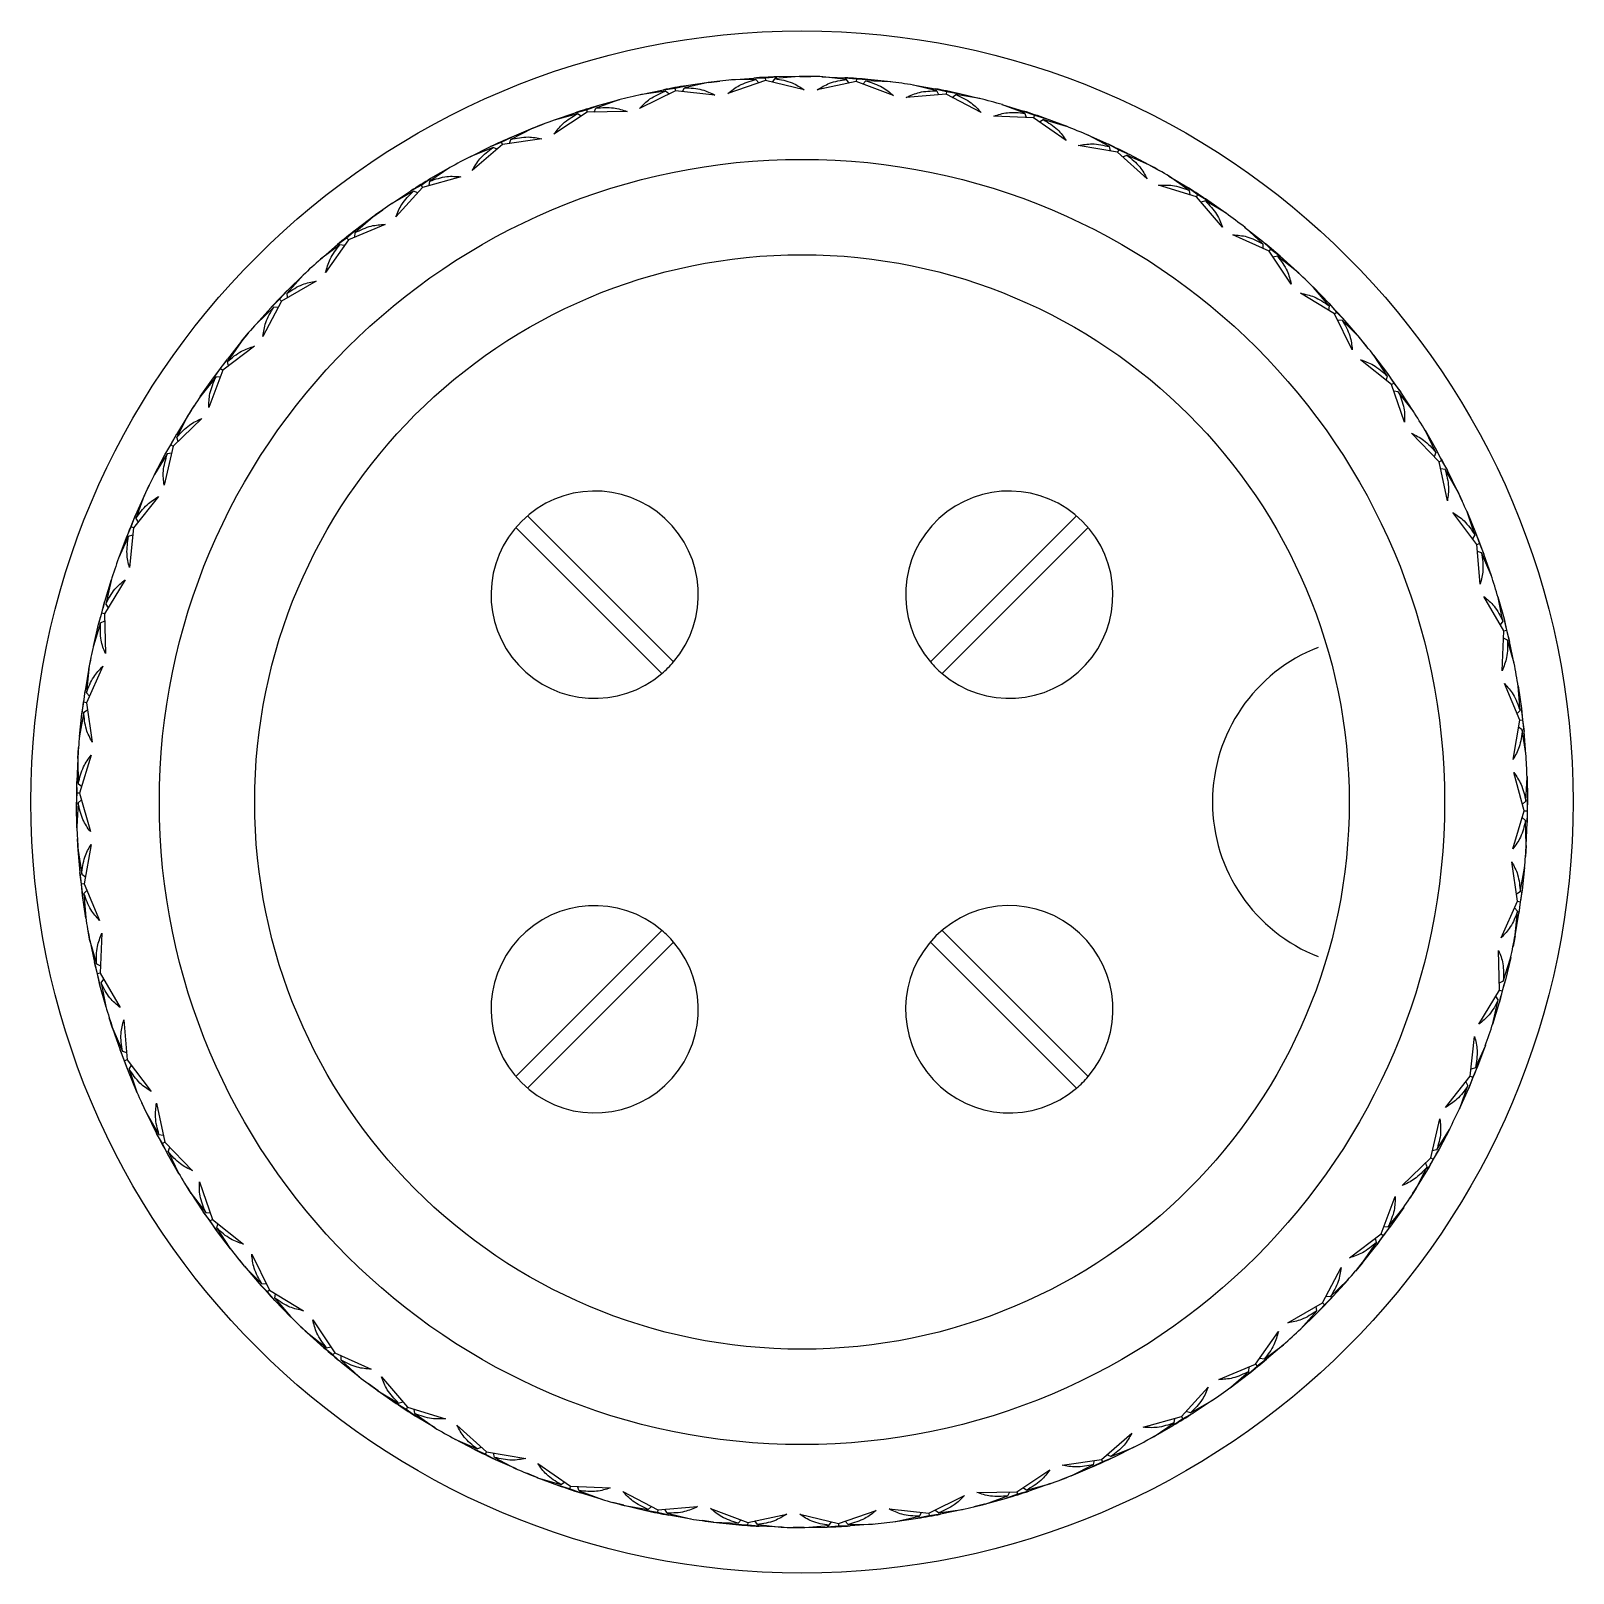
# Model space of a CAD drawing. Header units: millimetres. Extents: x -172 to 278, y -210 to 212.
# Drawn here: x 191.87 to 210.47, y 3.37 to 21.97 of the extents above; entities that cross this region are included whole.
import ezdxf

# ---------------------------------------------------------------- set-up
doc = ezdxf.new("R2010")
doc.units = ezdxf.units.MM

msp = doc.modelspace()

# ---------------------------------------------------------------- linework, layer by layer
at = {"color": 7, "linetype": 'Continuous', "lineweight": 25}
for p, q in [((200.311, 21.375), (200.586, 21.398)), ((200.586, 21.398), (200.726, 21.401)), ((200.726, 21.401), (200.866, 21.412)), ((200.726, 21.401), (200.728, 21.368)), ((200.811, 21.349), (200.844, 21.391)), ((201.134, 21.418), (200.844, 21.391)), ((201.142, 21.418), (200.866, 21.412)), ((201.142, 21.417), (201.275, 21.417)), ((201.409, 21.414), (201.685, 21.402)), ((201.707, 21.381), (201.418, 21.414)), ((201.685, 21.402), (201.824, 21.387)), ((199.641, 21.244), (199.21, 21.031)), ((199.226, 21.199), (199.497, 21.256)), ((199.523, 21.241), (199.235, 21.201)), ((199.497, 21.256), (199.635, 21.277)), ((199.564, 21.206), (199.523, 21.241)), ((199.635, 21.277), (199.772, 21.305)), ((199.635, 21.277), (199.641, 21.244)), ((200.119, 21.193), (199.641, 21.244)), ((199.726, 21.235), (199.753, 21.282)), ((200.037, 21.344), (199.753, 21.282)), ((200.046, 21.345), (199.772, 21.305)), ((200.046, 21.345), (200.178, 21.361)), ((200.728, 21.368), (200.274, 21.211)), ((200.61, 21.38), (200.32, 21.376)), ((200.647, 21.34), (200.61, 21.38)), ((201.196, 21.258), (200.728, 21.368)), ((201.822, 21.355), (201.352, 21.256)), ((201.738, 21.337), (201.707, 21.381)), ((201.824, 21.387), (201.822, 21.355)), ((202.272, 21.186), (201.822, 21.355)), ((201.824, 21.387), (201.964, 21.381)), ((201.902, 21.325), (201.94, 21.363)), ((202.231, 21.353), (201.94, 21.363)), ((202.239, 21.352), (201.964, 21.381)), ((202.905, 21.204), (202.426, 21.165)), ((202.503, 21.315), (202.776, 21.269)), ((202.795, 21.245), (202.512, 21.314)), ((202.776, 21.269), (202.912, 21.236)), ((202.82, 21.197), (202.795, 21.245)), ((202.912, 21.236), (202.905, 21.204)), ((203.331, 20.981), (202.905, 21.204)), ((202.912, 21.236), (203.05, 21.213)), ((203.319, 21.149), (203.05, 21.213)), ((198.568, 21.017), (198.701, 21.062)), ((198.663, 20.987), (198.684, 21.037)), ((198.959, 21.134), (198.684, 21.037)), ((198.967, 21.136), (198.701, 21.062)), ((202.981, 21.165), (203.023, 21.198)), ((203.311, 21.151), (203.023, 21.198)), ((203.577, 21.08), (203.841, 20.999)), ((203.857, 20.973), (203.585, 21.077)), ((197.923, 20.793), (198.047, 20.842)), ((198.172, 20.889), (198.433, 20.979)), ((198.578, 20.985), (198.177, 20.72)), ((198.461, 20.967), (198.181, 20.892)), ((198.433, 20.979), (198.568, 21.017)), ((198.507, 20.938), (198.461, 20.967)), ((198.568, 21.017), (198.578, 20.985)), ((199.059, 20.994), (198.578, 20.985)), ((203.962, 20.919), (203.482, 20.94)), ((203.841, 20.999), (203.972, 20.95)), ((203.876, 20.923), (203.857, 20.973)), ((203.972, 20.95), (203.962, 20.919)), ((204.356, 20.644), (203.962, 20.919)), ((203.972, 20.95), (204.106, 20.91)), ((204.032, 20.87), (204.078, 20.898)), ((204.357, 20.816), (204.078, 20.898)), ((204.365, 20.813), (204.106, 20.91)), ((197.542, 20.625), (197.668, 20.687)), ((198.032, 20.664), (197.556, 20.595)), ((197.641, 20.607), (197.655, 20.659)), ((197.915, 20.79), (197.655, 20.659)), ((197.923, 20.793), (197.668, 20.687)), ((204.612, 20.712), (204.864, 20.599)), ((204.877, 20.571), (204.62, 20.708)), ((197.165, 20.448), (197.413, 20.571)), ((197.443, 20.562), (197.173, 20.452)), ((197.556, 20.595), (197.192, 20.282)), ((197.413, 20.571), (197.542, 20.625)), ((197.491, 20.539), (197.443, 20.562)), ((197.542, 20.625), (197.556, 20.595)), ((204.974, 20.504), (204.5, 20.585)), ((204.864, 20.599), (204.988, 20.534)), ((204.89, 20.519), (204.877, 20.571)), ((204.988, 20.534), (204.974, 20.504)), ((205.33, 20.182), (204.974, 20.504)), ((204.988, 20.534), (205.116, 20.476)), ((205.037, 20.447), (205.086, 20.469)), ((205.353, 20.352), (205.086, 20.469)), ((205.361, 20.348), (205.116, 20.476)), ((196.923, 20.319), (196.681, 20.156)), ((196.93, 20.323), (196.69, 20.185)), ((205.349, 20.354), (205.477, 20.283)), ((196.452, 20.038), (196.574, 20.108)), ((196.574, 20.108), (196.69, 20.185)), ((196.574, 20.108), (196.591, 20.08)), ((197.054, 20.208), (196.591, 20.08)), ((196.673, 20.103), (196.681, 20.156)), ((205.926, 19.965), (205.466, 20.105)), ((205.593, 20.216), (205.829, 20.073)), ((205.838, 20.044), (205.601, 20.212)), ((196.222, 19.885), (196.452, 20.038)), ((196.482, 20.033), (196.229, 19.89)), ((196.591, 20.08), (196.269, 19.723)), ((196.534, 20.016), (196.482, 20.033)), ((205.829, 20.073), (205.944, 19.993)), ((205.838, 20.044), (205.844, 19.99)), ((205.926, 19.965), (205.944, 19.993)), ((206.239, 19.601), (205.926, 19.965)), ((205.944, 19.993), (206.064, 19.92)), ((206.033, 19.916), (205.982, 19.901)), ((206.283, 19.767), (206.033, 19.916)), ((206.29, 19.762), (206.064, 19.92)), ((195.997, 19.726), (195.778, 19.534)), ((196.004, 19.731), (195.784, 19.564)), ((195.993, 19.723), (196.112, 19.809)), ((195.677, 19.473), (195.784, 19.564)), ((196.141, 19.633), (195.698, 19.448)), ((195.777, 19.481), (195.778, 19.534)), ((206.504, 19.602), (206.721, 19.43)), ((206.725, 19.4), (206.511, 19.597)), ((195.356, 19.208), (195.566, 19.389)), ((195.596, 19.388), (195.363, 19.214)), ((195.698, 19.448), (195.423, 19.053)), ((195.566, 19.389), (195.677, 19.473)), ((195.649, 19.377), (195.596, 19.388)), ((195.677, 19.473), (195.698, 19.448)), ((206.803, 19.312), (206.364, 19.508)), ((206.721, 19.43), (206.824, 19.336)), ((206.725, 19.4), (206.725, 19.346)), ((206.803, 19.312), (206.824, 19.336)), ((207.068, 18.911), (206.803, 19.312)), ((206.824, 19.336), (206.934, 19.249)), ((206.903, 19.249), (206.85, 19.24)), ((207.133, 19.07), (206.903, 19.249)), ((207.139, 19.064), (206.934, 19.249)), ((195.153, 19.022), (194.96, 18.805)), ((195.159, 19.028), (194.962, 18.835)), ((207.139, 19.063), (207.236, 18.972)), ((194.868, 18.731), (194.962, 18.835)), ((195.308, 18.948), (194.891, 18.709)), ((194.965, 18.751), (194.96, 18.805)), ((207.592, 18.553), (207.181, 18.803)), ((207.331, 18.879), (207.524, 18.681)), ((207.525, 18.651), (207.338, 18.873)), ((194.582, 18.428), (194.767, 18.633)), ((194.798, 18.636), (194.588, 18.435)), ((194.891, 18.709), (194.668, 18.283)), ((194.767, 18.633), (194.868, 18.731)), ((194.852, 18.633), (194.798, 18.636)), ((194.868, 18.731), (194.891, 18.709)), ((207.525, 18.651), (207.518, 18.597)), ((207.524, 18.681), (207.616, 18.575)), ((207.592, 18.553), (207.616, 18.575)), ((207.804, 18.122), (207.592, 18.553)), ((207.616, 18.575), (207.713, 18.475)), ((207.683, 18.479), (207.629, 18.476)), ((207.888, 18.272), (207.683, 18.479)), ((207.894, 18.265), (207.713, 18.475)), ((194.41, 18.225), (194.495, 18.327)), ((207.885, 18.275), (207.978, 18.162)), ((194.567, 18.164), (194.184, 17.874)), ((194.41, 18.225), (194.238, 18.009)), ((194.404, 18.218), (194.239, 17.978)), ((208.061, 18.058), (208.228, 17.837)), ((208.225, 17.807), (208.067, 18.05)), ((194.184, 17.874), (194.015, 17.424)), ((194.07, 17.784), (194.157, 17.894)), ((194.157, 17.894), (194.238, 18.009)), ((194.157, 17.894), (194.184, 17.874)), ((194.252, 17.926), (194.239, 17.978)), ((208.278, 17.701), (207.902, 18.001)), ((193.912, 17.558), (194.07, 17.784)), ((194.1, 17.791), (193.917, 17.565)), ((194.154, 17.794), (194.1, 17.791)), ((208.225, 17.807), (208.212, 17.755)), ((208.228, 17.837), (208.305, 17.72)), ((208.278, 17.701), (208.305, 17.72)), ((208.436, 17.247), (208.278, 17.701)), ((208.305, 17.72), (208.39, 17.609)), ((208.36, 17.616), (208.306, 17.621)), ((208.538, 17.385), (208.36, 17.616)), ((208.542, 17.378), (208.39, 17.609)), ((193.766, 17.334), (193.623, 17.098)), ((193.762, 17.327), (193.629, 17.068)), ((193.76, 17.322), (193.838, 17.446)), ((193.93, 17.293), (193.586, 16.958)), ((208.853, 16.771), (208.518, 17.115)), ((208.682, 17.151), (208.82, 16.912)), ((208.814, 16.882), (208.687, 17.143)), ((193.586, 16.958), (193.476, 16.49)), ((193.485, 16.854), (193.558, 16.974)), ((193.558, 16.974), (193.623, 17.098)), ((193.558, 16.974), (193.586, 16.958)), ((193.647, 17.017), (193.629, 17.068)), ((193.357, 16.609), (193.485, 16.854)), ((193.514, 16.865), (193.361, 16.618)), ((193.567, 16.875), (193.514, 16.865)), ((208.814, 16.882), (208.794, 16.832)), ((208.82, 16.912), (208.882, 16.786)), ((208.853, 16.771), (208.882, 16.786)), ((208.952, 16.3), (208.853, 16.771)), ((208.882, 16.786), (208.952, 16.665)), ((208.924, 16.676), (208.871, 16.687)), ((209.071, 16.425), (208.924, 16.676)), ((209.074, 16.417), (208.952, 16.665)), ((193.24, 16.369), (193.127, 16.117)), ((193.235, 16.357), (193.297, 16.49)), ((209.068, 16.429), (209.131, 16.296)), ((193.408, 16.35), (193.108, 15.974)), ((193.236, 16.362), (193.136, 16.088)), ((193.078, 15.986), (193.127, 16.117)), ((193.136, 16.088), (193.162, 16.041)), ((199.62, 14.357), (197.858, 16.119)), ((204.479, 16.119), (202.717, 14.357)), ((209.307, 15.775), (209.017, 16.158)), ((209.185, 16.174), (209.292, 15.919)), ((209.282, 15.89), (209.189, 16.166)), ((192.924, 15.599), (193.021, 15.858)), ((193.048, 15.872), (192.927, 15.608)), ((193.021, 15.858), (193.078, 15.986)), ((193.048, 15.872), (193.099, 15.889)), ((193.108, 15.974), (193.057, 15.496)), ((193.108, 15.974), (193.078, 15.986)), ((197.717, 15.978), (199.479, 14.216)), ((202.858, 14.216), (204.62, 15.978)), ((209.282, 15.89), (209.255, 15.843)), ((209.292, 15.919), (209.338, 15.787)), ((209.307, 15.775), (209.338, 15.787)), ((209.346, 15.296), (209.307, 15.775)), ((209.365, 15.672), (209.314, 15.69)), ((209.338, 15.787), (209.392, 15.658)), ((209.479, 15.404), (209.365, 15.672)), ((209.482, 15.396), (209.392, 15.658)), ((193.007, 15.348), (192.757, 14.937)), ((192.839, 15.347), (192.758, 15.082)), ((192.836, 15.338), (192.771, 15.055)), ((192.726, 14.946), (192.758, 15.082)), ((209.632, 14.731), (209.393, 15.147)), ((209.561, 15.142), (209.635, 14.875)), ((209.622, 14.848), (209.564, 15.133)), ((192.685, 14.812), (192.726, 14.946)), ((192.757, 14.937), (192.726, 14.946)), ((192.757, 14.937), (192.767, 14.457)), ((192.771, 15.055), (192.802, 15.01)), ((192.622, 14.543), (192.685, 14.812)), ((192.71, 14.829), (192.624, 14.552)), ((192.71, 14.829), (192.759, 14.852)), ((209.622, 14.848), (209.59, 14.805)), ((209.611, 14.25), (209.632, 14.731)), ((209.632, 14.731), (209.664, 14.738)), ((209.635, 14.875), (209.664, 14.738)), ((209.664, 14.738), (209.702, 14.603)), ((209.677, 14.621), (209.629, 14.645)), ((209.757, 14.341), (209.677, 14.621)), ((209.758, 14.333), (209.702, 14.603)), ((192.566, 14.268), (192.594, 14.412)), ((192.568, 14.281), (192.522, 14.009)), ((192.567, 14.273), (192.538, 13.983)), ((192.736, 14.304), (192.539, 13.865)), ((192.507, 13.87), (192.522, 14.009)), ((192.538, 13.983), (192.574, 13.943)), ((209.824, 13.653), (209.639, 14.097)), ((209.805, 14.07), (209.845, 13.797)), ((209.828, 13.771), (209.807, 14.061)), ((192.483, 13.732), (192.507, 13.87)), ((192.506, 13.752), (192.552, 13.781)), ((192.539, 13.865), (192.507, 13.87)), ((192.539, 13.865), (192.609, 13.39)), ((209.828, 13.771), (209.791, 13.732)), ((209.845, 13.797), (209.857, 13.657)), ((192.454, 13.457), (192.483, 13.732)), ((192.506, 13.752), (192.455, 13.466)), ((209.743, 13.18), (209.824, 13.653)), ((209.824, 13.653), (209.857, 13.657)), ((209.857, 13.657), (209.877, 13.519)), ((209.855, 13.539), (209.81, 13.569)), ((209.899, 13.252), (209.855, 13.539)), ((209.899, 13.243), (209.877, 13.519)), ((192.434, 13.191), (192.443, 13.324)), ((192.597, 13.234), (192.457, 12.774)), ((192.434, 13.191), (192.422, 12.915)), ((192.433, 13.182), (192.441, 12.891)), ((209.879, 12.561), (209.751, 13.024)), ((192.425, 12.775), (192.422, 12.915)), ((192.441, 12.891), (192.482, 12.856)), ((209.898, 12.677), (209.913, 12.968)), ((209.913, 12.977), (209.918, 12.7)), ((192.418, 12.635), (192.425, 12.775)), ((192.438, 12.658), (192.423, 12.368)), ((192.457, 12.774), (192.425, 12.775)), ((192.438, 12.658), (192.48, 12.692)), ((192.457, 12.774), (192.586, 12.311)), ((209.898, 12.677), (209.857, 12.643)), ((209.918, 12.7), (209.912, 12.56)), ((192.424, 12.358), (192.418, 12.635)), ((209.74, 12.101), (209.879, 12.561)), ((209.895, 12.444), (209.855, 12.479)), ((209.879, 12.561), (209.912, 12.56)), ((209.912, 12.56), (209.915, 12.42)), ((209.903, 12.153), (209.895, 12.444)), ((209.903, 12.144), (209.915, 12.42)), ((192.438, 12.079), (192.43, 12.225)), ((192.437, 12.092), (192.46, 11.817)), ((192.594, 12.155), (192.513, 11.682)), ((209.902, 12.144), (209.894, 12.011)), ((192.438, 12.084), (192.482, 11.796)), ((209.797, 11.47), (209.728, 11.946)), ((192.48, 11.678), (192.46, 11.817)), ((192.482, 11.796), (192.527, 11.766)), ((209.831, 11.583), (209.882, 11.869)), ((209.883, 11.878), (209.853, 11.603)), ((192.513, 11.682), (192.48, 11.678)), ((192.492, 11.538), (192.48, 11.678)), ((192.531, 11.265), (192.492, 11.538)), ((192.509, 11.564), (192.546, 11.603)), ((192.509, 11.564), (192.53, 11.274)), ((192.513, 11.682), (192.698, 11.238)), ((209.831, 11.583), (209.785, 11.555)), ((209.853, 11.603), (209.83, 11.465)), ((209.601, 11.031), (209.797, 11.47)), ((209.799, 11.352), (209.762, 11.392)), ((209.77, 11.062), (209.799, 11.352)), ((209.797, 11.47), (209.83, 11.465)), ((209.83, 11.465), (209.815, 11.326)), ((209.768, 11.054), (209.815, 11.326)), ((192.581, 10.989), (192.554, 11.133)), ((192.578, 11.002), (192.635, 10.732)), ((192.58, 10.994), (192.66, 10.714)), ((192.725, 11.085), (192.704, 10.605)), ((199.479, 11.119), (197.717, 9.357)), ((197.858, 9.216), (199.62, 10.978)), ((202.717, 10.978), (204.479, 9.216)), ((204.62, 9.357), (202.858, 11.119)), ((209.768, 11.054), (209.743, 10.923)), ((209.579, 10.398), (209.57, 10.878)), ((209.715, 10.792), (209.652, 10.523)), ((192.673, 10.597), (192.635, 10.732)), ((192.66, 10.714), (192.708, 10.69)), ((192.704, 10.605), (192.673, 10.597)), ((192.704, 10.605), (192.944, 10.188)), ((209.626, 10.506), (209.713, 10.783)), ((192.701, 10.46), (192.673, 10.597)), ((192.775, 10.194), (192.701, 10.46)), ((192.715, 10.487), (192.747, 10.53)), ((192.715, 10.487), (192.773, 10.202)), ((209.626, 10.506), (209.578, 10.483)), ((209.652, 10.523), (209.611, 10.389)), ((209.329, 9.987), (209.579, 10.398)), ((209.498, 9.989), (209.579, 10.253)), ((209.501, 9.997), (209.566, 10.281)), ((209.566, 10.281), (209.535, 10.325)), ((209.579, 10.398), (209.611, 10.389)), ((209.611, 10.389), (209.579, 10.253)), ((192.855, 9.939), (192.814, 10.066)), ((192.855, 9.939), (192.945, 9.678)), ((192.857, 9.931), (192.972, 9.663)), ((192.99, 10.039), (193.03, 9.56)), ((192.999, 9.548), (192.945, 9.678)), ((209.228, 9.362), (209.279, 9.84)), ((209.289, 9.463), (209.41, 9.727)), ((209.413, 9.736), (209.316, 9.477)), ((192.972, 9.663), (193.023, 9.645)), ((193.03, 9.56), (192.999, 9.548)), ((193.045, 9.416), (192.999, 9.548)), ((193.03, 9.56), (193.32, 9.177)), ((193.055, 9.445), (193.081, 9.492)), ((193.152, 9.161), (193.045, 9.416)), ((193.055, 9.445), (193.148, 9.169)), ((208.929, 8.985), (209.228, 9.362)), ((209.259, 9.349), (209.21, 9.218)), ((209.228, 9.362), (209.259, 9.349)), ((209.289, 9.463), (209.237, 9.447)), ((209.316, 9.477), (209.259, 9.349)), ((209.097, 8.966), (209.21, 9.218)), ((209.1, 8.973), (209.2, 9.247)), ((209.2, 9.247), (209.175, 9.295)), ((193.263, 8.919), (193.206, 9.039)), ((193.384, 9.035), (193.483, 8.565)), ((193.262, 8.918), (193.385, 8.671)), ((193.266, 8.911), (193.413, 8.659)), ((208.75, 8.377), (208.861, 8.845)), ((193.455, 8.549), (193.385, 8.671)), ((193.413, 8.659), (193.466, 8.648)), ((193.483, 8.565), (193.455, 8.549)), ((193.483, 8.565), (193.819, 8.221)), ((208.823, 8.471), (208.976, 8.718)), ((208.98, 8.726), (208.852, 8.481)), ((193.516, 8.424), (193.455, 8.549)), ((193.654, 8.184), (193.516, 8.424)), ((193.523, 8.453), (193.543, 8.503)), ((193.523, 8.453), (193.65, 8.192)), ((208.406, 8.042), (208.75, 8.377)), ((208.75, 8.377), (208.779, 8.361)), ((208.823, 8.471), (208.77, 8.461)), ((208.852, 8.481), (208.779, 8.361)), ((208.57, 8.001), (208.714, 8.237)), ((208.575, 8.008), (208.708, 8.267)), ((208.708, 8.267), (208.689, 8.318)), ((208.779, 8.361), (208.714, 8.237)), ((193.802, 7.946), (193.724, 8.07)), ((193.901, 8.088), (194.058, 7.634)), ((208.57, 8.001), (208.498, 7.889)), ((193.795, 7.957), (193.947, 7.726)), ((193.799, 7.95), (193.977, 7.719)), ((208.153, 7.461), (208.321, 7.911)), ((194.032, 7.615), (193.947, 7.726)), ((193.977, 7.719), (194.03, 7.715)), ((194.058, 7.634), (194.032, 7.615)), ((194.058, 7.634), (194.434, 7.335)), ((208.237, 7.544), (208.419, 7.77)), ((208.425, 7.778), (208.266, 7.551)), ((194.109, 7.498), (194.032, 7.615)), ((194.276, 7.278), (194.109, 7.498)), ((194.111, 7.528), (194.125, 7.58)), ((194.111, 7.528), (194.27, 7.285)), ((207.77, 7.171), (208.153, 7.461)), ((208.179, 7.441), (208.099, 7.327)), ((208.153, 7.461), (208.179, 7.441)), ((208.266, 7.551), (208.179, 7.441)), ((208.237, 7.544), (208.183, 7.541)), ((207.927, 7.11), (208.099, 7.327)), ((207.932, 7.117), (208.097, 7.357)), ((208.097, 7.357), (208.085, 7.409)), ((194.443, 7.07), (194.359, 7.173)), ((194.443, 7.07), (194.623, 6.86)), ((194.532, 7.213), (194.745, 6.782)), ((207.927, 7.11), (207.842, 7.008)), ((194.449, 7.063), (194.654, 6.857)), ((207.445, 6.627), (207.669, 7.052)), ((207.539, 6.699), (207.748, 6.9)), ((207.754, 6.907), (207.569, 6.702)), ((194.721, 6.76), (194.623, 6.86)), ((194.654, 6.857), (194.707, 6.859)), ((194.745, 6.782), (194.721, 6.76)), ((194.812, 6.654), (194.721, 6.76)), ((194.745, 6.782), (195.156, 6.533)), ((194.811, 6.684), (194.818, 6.738)), ((207.569, 6.702), (207.469, 6.604)), ((207.539, 6.699), (207.485, 6.702)), ((194.811, 6.684), (194.999, 6.463)), ((195.005, 6.456), (194.812, 6.654)), ((207.029, 6.387), (207.445, 6.627)), ((207.183, 6.313), (207.377, 6.531)), ((207.377, 6.531), (207.371, 6.584)), ((207.469, 6.604), (207.375, 6.5)), ((207.445, 6.627), (207.469, 6.604)), ((195.198, 6.272), (195.101, 6.363)), ((195.268, 6.424), (195.533, 6.024)), ((207.177, 6.307), (207.375, 6.5)), ((195.198, 6.271), (195.403, 6.086)), ((195.204, 6.265), (195.433, 6.086)), ((206.639, 5.888), (206.914, 6.282)), ((195.512, 5.999), (195.403, 6.086)), ((195.433, 6.086), (195.486, 6.095)), ((195.533, 6.024), (195.512, 5.999)), ((195.616, 5.905), (195.512, 5.999)), ((195.533, 6.024), (195.972, 5.827)), ((195.611, 5.935), (195.612, 5.989)), ((206.74, 5.947), (206.688, 5.958)), ((206.74, 5.947), (206.974, 6.121)), ((206.98, 6.127), (206.771, 5.947)), ((195.611, 5.935), (195.825, 5.738)), ((195.833, 5.733), (195.616, 5.905)), ((206.195, 5.702), (206.639, 5.888)), ((206.333, 5.604), (206.553, 5.771)), ((206.339, 5.609), (206.559, 5.801)), ((206.659, 5.862), (206.553, 5.771)), ((206.559, 5.801), (206.56, 5.855)), ((206.639, 5.888), (206.659, 5.862)), ((206.771, 5.947), (206.659, 5.862)), ((196.058, 5.566), (195.939, 5.652)), ((196.097, 5.734), (196.411, 5.37)), ((205.746, 5.255), (206.068, 5.612)), ((196.046, 5.573), (196.273, 5.415)), ((196.053, 5.568), (196.303, 5.419)), ((196.393, 5.342), (196.273, 5.415)), ((196.303, 5.419), (196.355, 5.435)), ((205.854, 5.302), (206.107, 5.445)), ((206.115, 5.45), (205.884, 5.297)), ((196.411, 5.37), (196.393, 5.342)), ((196.508, 5.262), (196.393, 5.342)), ((196.411, 5.37), (196.87, 5.23)), ((196.499, 5.291), (196.492, 5.345)), ((196.499, 5.291), (196.736, 5.123)), ((196.744, 5.119), (196.508, 5.262)), ((205.283, 5.127), (205.746, 5.255)), ((205.763, 5.228), (205.646, 5.15)), ((205.656, 5.179), (205.663, 5.233)), ((205.746, 5.255), (205.763, 5.228)), ((205.884, 5.297), (205.763, 5.228)), ((205.854, 5.302), (205.803, 5.319)), ((197.006, 5.153), (197.363, 4.831)), ((204.781, 4.74), (205.145, 5.054)), ((205.407, 5.013), (205.646, 5.15)), ((205.414, 5.017), (205.656, 5.179)), ((196.976, 4.987), (197.221, 4.859)), ((196.983, 4.983), (197.25, 4.866)), ((197.348, 4.802), (197.221, 4.859)), ((197.25, 4.866), (197.299, 4.888)), ((204.894, 4.773), (205.163, 4.883)), ((205.171, 4.887), (204.924, 4.764)), ((205.418, 5.019), (205.29, 4.949)), ((197.363, 4.831), (197.348, 4.802)), ((197.472, 4.736), (197.348, 4.802)), ((197.363, 4.831), (197.837, 4.75)), ((197.46, 4.764), (197.447, 4.817)), ((197.46, 4.764), (197.716, 4.627)), ((197.725, 4.624), (197.472, 4.736)), ((197.981, 4.691), (198.375, 4.416)), ((204.305, 4.671), (204.781, 4.74)), ((204.422, 4.545), (204.682, 4.676)), ((204.794, 4.71), (204.669, 4.648)), ((204.682, 4.676), (204.696, 4.728)), ((204.781, 4.74), (204.794, 4.71)), ((204.924, 4.764), (204.794, 4.71)), ((204.894, 4.773), (204.846, 4.796)), ((197.984, 4.518), (197.848, 4.572)), ((197.972, 4.522), (198.23, 4.426)), ((197.98, 4.519), (198.259, 4.437)), ((198.259, 4.437), (198.305, 4.465)), ((203.759, 4.35), (204.159, 4.615)), ((204.413, 4.542), (204.29, 4.493)), ((204.414, 4.542), (204.669, 4.648)), ((198.364, 4.385), (198.23, 4.426)), ((198.375, 4.416), (198.364, 4.385)), ((198.496, 4.336), (198.364, 4.385)), ((198.375, 4.416), (198.855, 4.395)), ((198.48, 4.362), (198.46, 4.412)), ((198.48, 4.362), (198.751, 4.258)), ((198.76, 4.256), (198.496, 4.336)), ((199.006, 4.354), (199.431, 4.131)), ((202.696, 4.091), (203.127, 4.304)), ((203.278, 4.341), (203.759, 4.35)), ((203.378, 4.201), (203.652, 4.299)), ((203.768, 4.319), (203.636, 4.273)), ((203.652, 4.299), (203.673, 4.348)), ((203.759, 4.35), (203.768, 4.319)), ((203.903, 4.356), (203.768, 4.319)), ((203.875, 4.368), (203.83, 4.397)), ((203.875, 4.368), (204.156, 4.443)), ((204.165, 4.447), (203.903, 4.356)), ((199.018, 4.186), (198.889, 4.22)), ((199.018, 4.186), (199.287, 4.122)), ((199.026, 4.184), (199.313, 4.137)), ((199.425, 4.099), (199.287, 4.122)), ((199.313, 4.137), (199.355, 4.171)), ((199.431, 4.131), (199.425, 4.099)), ((199.561, 4.067), (199.425, 4.099)), ((199.431, 4.131), (199.91, 4.17)), ((199.542, 4.091), (199.516, 4.138)), ((200.065, 4.149), (200.515, 3.98)), ((201.609, 3.967), (202.063, 4.124)), ((202.218, 4.142), (202.696, 4.091)), ((202.584, 4.053), (202.611, 4.1)), ((202.814, 4.094), (202.772, 4.129)), ((202.814, 4.094), (203.102, 4.134)), ((203.111, 4.136), (202.84, 4.079)), ((203.37, 4.199), (203.24, 4.166)), ((203.37, 4.199), (203.636, 4.273)), ((199.542, 4.091), (199.824, 4.021)), ((199.833, 4.02), (199.561, 4.067)), ((200.098, 3.984), (199.965, 4.001)), ((200.098, 3.983), (200.372, 3.954)), ((200.106, 3.982), (200.397, 3.972)), ((200.512, 3.948), (200.372, 3.954)), ((200.397, 3.972), (200.435, 4.01)), ((200.515, 3.98), (200.512, 3.948)), ((200.652, 3.933), (200.512, 3.948)), ((200.515, 3.98), (200.985, 4.08)), ((200.63, 3.954), (200.599, 3.998)), ((200.63, 3.954), (200.919, 3.921)), ((200.928, 3.921), (200.652, 3.933)), ((201.194, 3.918), (201.061, 3.918)), ((201.141, 4.078), (201.609, 3.967)), ((201.195, 3.918), (201.471, 3.923)), ((201.203, 3.918), (201.493, 3.944)), ((201.61, 3.934), (201.471, 3.923)), ((201.493, 3.944), (201.526, 3.987)), ((201.609, 3.967), (201.61, 3.934)), ((201.75, 3.937), (201.61, 3.934)), ((201.726, 3.956), (201.69, 3.995)), ((201.726, 3.956), (202.017, 3.959)), ((202.026, 3.96), (201.75, 3.937)), ((202.291, 3.99), (202.565, 4.03)), ((202.299, 3.991), (202.584, 4.053)), ((202.702, 4.059), (202.565, 4.03)), ((202.696, 4.091), (202.702, 4.059)), ((202.84, 4.079), (202.702, 4.059))]:
    msp.add_line(p, q, dxfattribs=at)
for radius in [9.3, 7.75, 6.6]:
    msp.add_circle((201.168, 12.668), radius, dxfattribs=at)
for centre, radius, start, end in [((201.168, 12.668), 8.75, 91.9815, 93.8146), ((201.168, 12.668), 8.75, 88.3653, 90.2272), ((201.168, 12.668), 8.75, 84.7815, 86.6146), ((201.168, 12.668), 8.75, 99.1815, 101.0146), ((201.168, 12.668), 8.75, 95.5653, 97.4272), ((201.168, 12.668), 8.75, 81.1653, 83.0272), ((201.168, 12.668), 8.75, 77.5815, 79.4146), ((201.168, 12.668), 8.75, 106.3815, 108.2146), ((201.168, 12.668), 8.75, 102.7653, 104.6272), ((201.168, 12.668), 8.75, 73.9653, 75.8272), ((201.168, 12.668), 8.75, 109.9653, 111.8272), ((201.168, 12.668), 8.75, 70.3815, 72.2146), ((201.168, 12.668), 8.75, 113.5815, 115.4146), ((201.168, 12.668), 8.75, 66.7653, 68.6272), ((201.168, 12.668), 8.75, 63.1815, 65.0146), ((201.168, 12.668), 8.75, 117.1653, 119.0272), ((201.168, 12.668), 8.75, 59.5653, 61.4272), ((201.168, 12.668), 8.75, 120.7815, 122.6146), ((201.168, 12.668), 8.75, 55.9815, 57.8125), ((201.168, 12.668), 8.75, 124.3653, 126.2272), ((201.168, 12.668), 8.75, 52.3653, 54.2272), ((201.168, 12.668), 8.75, 127.9815, 129.8146), ((201.168, 12.668), 8.75, 48.7806, 50.6146), ((201.168, 12.668), 8.75, 131.5653, 133.4272), ((201.168, 12.668), 8.75, 45.1653, 47.0272), ((201.168, 12.668), 8.75, 135.1815, 137.0146), ((201.168, 12.668), 8.75, 41.5815, 43.4146), ((201.168, 12.668), 8.75, 138.7653, 140.6272), ((201.168, 12.668), 8.75, 37.9653, 39.8272), ((201.168, 12.668), 8.75, 142.3815, 144.2146), ((201.168, 12.668), 8.75, 34.3815, 36.2146), ((201.168, 12.668), 8.75, 145.9653, 147.8253), ((201.168, 12.668), 8.75, 30.7653, 32.6272), ((201.168, 12.668), 8.75, 149.5834, 151.4146), ((201.168, 12.668), 8.75, 27.1815, 29.0146), ((201.168, 12.668), 8.75, 153.1653, 155.0272), ((198.668, 15.168), 1.25, 319.5886, 310.4114), ((203.668, 15.168), 1.25, 229.5886, 220.4114), ((201.168, 12.668), 8.75, 23.5653, 25.4272), ((201.168, 12.668), 8.75, 156.7815, 158.6146), ((201.168, 12.668), 8.75, 19.9815, 21.8146), ((201.168, 12.668), 8.75, 160.3653, 162.2272), ((201.168, 12.668), 8.75, 16.3653, 18.2272), ((201.168, 12.668), 8.75, 163.9815, 165.8146), ((201.168, 12.668), 8.75, 12.7815, 14.6146), ((201.168, 12.668), 8.75, 167.5653, 169.4272), ((208.118, 12.668), 2, 111.1985, 248.8015), ((198.668, 15.168), 1.25, 310.4114, 319.5886), ((203.668, 15.168), 1.25, 220.4114, 229.5886), ((201.168, 12.668), 8.75, 9.1653, 11.0272), ((201.168, 12.668), 8.75, 171.1815, 173.0146), ((201.168, 12.668), 8.75, 5.5815, 7.4146), ((201.168, 12.668), 8.75, 174.7653, 176.6272), ((201.168, 12.668), 8.75, 1.9653, 3.8272), ((201.168, 12.668), 8.75, 178.3815, 180.2146), ((201.168, 12.668), 8.75, 358.3815, 0.2146), ((201.168, 12.668), 8.75, 181.9653, 183.8272), ((201.168, 12.668), 8.75, 354.7653, 356.6272), ((201.168, 12.668), 8.75, 185.5815, 187.4146), ((201.168, 12.668), 8.75, 351.1815, 353.0146), ((198.668, 10.168), 1.25, 49.5886, 40.4114), ((203.668, 10.168), 1.25, 319.5886, 310.4114), ((201.168, 12.668), 8.75, 189.1653, 191.0272), ((198.668, 10.168), 1.25, 40.4114, 49.5886), ((201.168, 12.668), 8.75, 347.5653, 349.4272), ((201.168, 12.668), 8.75, 192.7815, 194.6146), ((201.168, 12.668), 8.75, 343.9815, 345.8146), ((201.168, 12.668), 8.75, 196.3653, 198.2272), ((201.168, 12.668), 8.75, 340.3653, 342.2272), ((201.168, 12.668), 8.75, 199.9815, 201.8146), ((203.668, 10.168), 1.25, 310.4114, 319.5886), ((201.168, 12.668), 8.75, 336.7815, 338.6146), ((201.168, 12.668), 8.75, 203.5653, 205.4272), ((201.168, 12.668), 8.75, 333.1653, 335.0272), ((201.168, 12.668), 8.75, 207.1815, 209.0146), ((201.168, 12.668), 8.75, 329.5815, 331.4146), ((201.168, 12.668), 8.75, 210.7653, 212.6272), ((201.168, 12.668), 8.75, 325.9653, 327.8272), ((201.168, 12.668), 8.75, 214.3815, 216.2146), ((201.168, 12.668), 8.75, 322.3815, 324.2146), ((201.168, 12.668), 8.75, 217.9653, 219.8272), ((201.168, 12.668), 8.75, 318.7653, 320.6272), ((201.168, 12.668), 8.75, 221.5815, 223.4146), ((201.168, 12.668), 8.75, 315.1815, 317.0146), ((201.168, 12.668), 8.75, 225.1653, 227.0272), ((201.168, 12.668), 8.75, 311.5653, 313.4272), ((201.168, 12.668), 8.75, 228.7815, 230.6146), ((201.168, 12.668), 8.75, 307.9815, 309.8146), ((201.168, 12.668), 8.75, 232.3653, 234.2272), ((201.168, 12.668), 8.75, 304.3653, 306.2272), ((201.168, 12.668), 8.75, 235.9815, 237.8146), ((201.168, 12.668), 8.75, 300.7815, 302.6146), ((201.168, 12.668), 8.75, 239.5653, 241.4272), ((201.168, 12.668), 8.75, 243.1806, 245.0146), ((201.168, 12.668), 8.75, 297.1653, 299.0272), ((201.168, 12.668), 8.75, 293.5815, 295.4146), ((201.168, 12.668), 8.75, 246.7653, 248.6272), ((201.168, 12.668), 8.75, 289.9653, 291.8272), ((201.168, 12.668), 8.75, 250.3815, 252.2146), ((201.168, 12.668), 8.75, 286.3815, 288.2146), ((201.168, 12.668), 8.75, 253.9653, 255.8272), ((201.168, 12.668), 8.75, 257.5815, 259.4146), ((201.168, 12.668), 8.75, 282.7653, 284.6272), ((201.168, 12.668), 8.75, 261.1653, 263.0272), ((201.168, 12.668), 8.75, 264.7815, 266.6146), ((201.168, 12.668), 8.75, 268.3653, 270.2272), ((201.168, 12.668), 8.75, 271.9815, 273.8146), ((201.168, 12.668), 8.75, 275.5653, 277.4272), ((201.168, 12.668), 8.75, 279.1815, 281.0146)]:
    msp.add_arc(centre, radius, start, end, dxfattribs=at)
for points, knots in [([(200.844, 21.391), (200.914, 21.379), (201.044, 21.356), (201.148, 21.288), (201.196, 21.258)], [0, 0, 0, 0, 0.545193, 1, 1, 1, 1]), ([(199.21, 21.031), (199.249, 21.072), (199.335, 21.162), (199.457, 21.213), (199.523, 21.241)], [0, 0, 0, 0, 0.454807, 1, 1, 1, 1]), ([(199.753, 21.282), (199.825, 21.278), (199.956, 21.272), (200.068, 21.218), (200.119, 21.193)], [0, 0, 0, 0, 0.5451928, 1, 1, 1, 1]), ([(200.274, 21.211), (200.318, 21.246), (200.414, 21.324), (200.541, 21.36), (200.61, 21.38)], [0, 0, 0, 0, 0.454807, 1, 1, 1, 1]), ([(201.352, 21.256), (201.4, 21.285), (201.505, 21.351), (201.636, 21.37), (201.707, 21.381)], [0, 0, 0, 0, 0.454807, 1, 1, 1, 1]), ([(201.94, 21.363), (202.008, 21.342), (202.134, 21.303), (202.229, 21.223), (202.272, 21.186)], [0, 0, 0, 0, 0.545193, 1, 1, 1, 1]), ([(202.426, 21.165), (202.478, 21.188), (202.591, 21.24), (202.723, 21.243), (202.795, 21.245)], [0, 0, 0, 0, 0.454807, 1, 1, 1, 1]), ([(198.684, 21.037), (198.756, 21.042), (198.887, 21.052), (199.005, 21.013), (199.059, 20.994)], [0, 0, 0, 0, 0.545193, 1, 1, 1, 1]), ([(203.023, 21.198), (203.089, 21.168), (203.209, 21.114), (203.293, 21.023), (203.331, 20.981)], [0, 0, 0, 0, 0.545193, 1, 1, 1, 1]), ([(198.177, 20.72), (198.211, 20.765), (198.285, 20.865), (198.399, 20.931), (198.461, 20.967)], [0, 0, 0, 0, 0.454807, 1, 1, 1, 1]), ([(203.482, 20.94), (203.535, 20.957), (203.654, 20.994), (203.785, 20.981), (203.857, 20.973)], [0, 0, 0, 0, 0.454807, 1, 1, 1, 1]), ([(204.078, 20.898), (204.139, 20.861), (204.251, 20.792), (204.323, 20.69), (204.356, 20.644)], [0, 0, 0, 0, 0.545193, 1, 1, 1, 1]), ([(197.655, 20.659), (197.725, 20.674), (197.855, 20.7), (197.976, 20.676), (198.032, 20.664)], [0, 0, 0, 0, 0.545193, 1, 1, 1, 1]), ([(197.192, 20.282), (197.219, 20.331), (197.281, 20.439), (197.385, 20.519), (197.443, 20.562)], [0, 0, 0, 0, 0.454807, 1, 1, 1, 1]), ([(204.5, 20.585), (204.556, 20.595), (204.678, 20.617), (204.806, 20.587), (204.877, 20.571)], [0, 0, 0, 0, 0.454807, 1, 1, 1, 1]), ([(205.086, 20.469), (205.143, 20.424), (205.245, 20.341), (205.304, 20.232), (205.33, 20.182)], [0, 0, 0, 0, 0.545193, 1, 1, 1, 1]), ([(196.681, 20.156), (196.749, 20.179), (196.874, 20.222), (196.998, 20.212), (197.054, 20.208)], [0, 0, 0, 0, 0.545193, 1, 1, 1, 1]), ([(205.466, 20.105), (205.523, 20.108), (205.647, 20.114), (205.77, 20.069), (205.838, 20.044)], [0, 0, 0, 0, 0.454807, 1, 1, 1, 1]), ([(196.269, 19.723), (196.29, 19.775), (196.337, 19.89), (196.431, 19.983), (196.482, 20.033)], [0, 0, 0, 0, 0.454807, 1, 1, 1, 1]), ([(206.033, 19.916), (206.083, 19.865), (206.175, 19.77), (206.219, 19.654), (206.239, 19.601)], [0, 0, 0, 0, 0.545193, 1, 1, 1, 1]), ([(195.778, 19.534), (195.842, 19.566), (195.961, 19.624), (196.085, 19.63), (196.141, 19.633)], [0, 0, 0, 0, 0.545193, 1, 1, 1, 1]), ([(195.423, 19.053), (195.438, 19.108), (195.47, 19.228), (195.552, 19.331), (195.596, 19.388)], [0, 0, 0, 0, 0.454807, 1, 1, 1, 1]), ([(206.364, 19.508), (206.421, 19.504), (206.545, 19.494), (206.662, 19.433), (206.725, 19.4)], [0, 0, 0, 0, 0.454807, 1, 1, 1, 1]), ([(206.903, 19.249), (206.947, 19.192), (207.026, 19.086), (207.055, 18.966), (207.068, 18.911)], [0, 0, 0, 0, 0.545193, 1, 1, 1, 1]), ([(194.96, 18.805), (195.02, 18.844), (195.13, 18.916), (195.252, 18.938), (195.308, 18.948)], [0, 0, 0, 0, 0.545193, 1, 1, 1, 1]), ([(207.181, 18.803), (207.236, 18.791), (207.358, 18.767), (207.466, 18.692), (207.525, 18.651)], [0, 0, 0, 0, 0.454807, 1, 1, 1, 1]), ([(194.668, 18.283), (194.676, 18.339), (194.693, 18.462), (194.761, 18.575), (194.798, 18.636)], [0, 0, 0, 0, 0.454807, 1, 1, 1, 1]), ([(207.683, 18.479), (207.719, 18.416), (207.784, 18.301), (207.798, 18.178), (207.804, 18.122)], [0, 0, 0, 0, 0.545193, 1, 1, 1, 1]), ([(194.239, 17.978), (194.294, 18.025), (194.395, 18.11), (194.513, 18.147), (194.567, 18.164)], [0, 0, 0, 0, 0.545193, 1, 1, 1, 1]), ([(207.902, 18.001), (207.956, 17.983), (208.073, 17.943), (208.172, 17.855), (208.225, 17.807)], [0, 0, 0, 0, 0.454807, 1, 1, 1, 1]), ([(194.015, 17.424), (194.016, 17.48), (194.018, 17.605), (194.071, 17.725), (194.1, 17.791)], [0, 0, 0, 0, 0.454807, 1, 1, 1, 1]), ([(208.36, 17.616), (208.388, 17.55), (208.438, 17.428), (208.436, 17.304), (208.436, 17.247)], [0, 0, 0, 0, 0.545193, 1, 1, 1, 1]), ([(193.629, 17.068), (193.677, 17.121), (193.766, 17.218), (193.879, 17.27), (193.93, 17.293)], [0, 0, 0, 0, 0.545193, 1, 1, 1, 1]), ([(208.518, 17.115), (208.568, 17.09), (208.68, 17.036), (208.767, 16.936), (208.814, 16.882)], [0, 0, 0, 0, 0.454807, 1, 1, 1, 1]), ([(193.476, 16.49), (193.469, 16.546), (193.455, 16.669), (193.493, 16.796), (193.514, 16.865)], [0, 0, 0, 0, 0.454807, 1, 1, 1, 1]), ([(208.924, 16.676), (208.943, 16.607), (208.977, 16.479), (208.96, 16.356), (208.952, 16.3)], [0, 0, 0, 0, 0.5451928, 1, 1, 1, 1]), ([(193.136, 16.088), (193.178, 16.147), (193.254, 16.255), (193.359, 16.32), (193.408, 16.35)], [0, 0, 0, 0, 0.5451928, 1, 1, 1, 1]), ([(209.017, 16.158), (209.064, 16.128), (209.168, 16.06), (209.242, 15.95), (209.282, 15.89)], [0, 0, 0, 0, 0.4548074, 1, 1, 1, 1]), ([(193.057, 15.496), (193.044, 15.551), (193.015, 15.671), (193.036, 15.801), (193.048, 15.872)], [0, 0, 0, 0, 0.454807, 1, 1, 1, 1]), ([(209.365, 15.672), (209.375, 15.601), (209.393, 15.47), (209.361, 15.351), (209.346, 15.296)], [0, 0, 0, 0, 0.545193, 1, 1, 1, 1]), ([(192.771, 15.055), (192.805, 15.118), (192.867, 15.235), (192.963, 15.313), (193.007, 15.348)], [0, 0, 0, 0, 0.545193, 1, 1, 1, 1]), ([(209.393, 15.147), (209.436, 15.111), (209.53, 15.03), (209.589, 14.912), (209.622, 14.848)], [0, 0, 0, 0, 0.454807, 1, 1, 1, 1]), ([(192.767, 14.457), (192.747, 14.51), (192.702, 14.626), (192.707, 14.757), (192.71, 14.829)], [0, 0, 0, 0, 0.454807, 1, 1, 1, 1]), ([(209.677, 14.621), (209.678, 14.549), (209.68, 14.418), (209.633, 14.303), (209.611, 14.25)], [0, 0, 0, 0, 0.545193, 1, 1, 1, 1]), ([(192.538, 13.983), (192.564, 14.051), (192.61, 14.174), (192.697, 14.263), (192.736, 14.304)], [0, 0, 0, 0, 0.545193, 1, 1, 1, 1]), ([(209.639, 14.097), (209.677, 14.055), (209.761, 13.964), (209.804, 13.839), (209.828, 13.771)], [0, 0, 0, 0, 0.454807, 1, 1, 1, 1]), ([(192.609, 13.39), (192.582, 13.439), (192.524, 13.549), (192.512, 13.68), (192.506, 13.752)], [0, 0, 0, 0, 0.454807, 1, 1, 1, 1]), ([(209.855, 13.539), (209.847, 13.468), (209.832, 13.337), (209.771, 13.229), (209.743, 13.18)], [0, 0, 0, 0, 0.5451928, 1, 1, 1, 1]), ([(192.441, 12.891), (192.458, 12.961), (192.489, 13.089), (192.563, 13.189), (192.597, 13.234)], [0, 0, 0, 0, 0.545193, 1, 1, 1, 1]), ([(209.751, 13.024), (209.784, 12.978), (209.855, 12.877), (209.883, 12.748), (209.898, 12.677)], [0, 0, 0, 0, 0.454807, 1, 1, 1, 1]), ([(192.586, 12.311), (192.553, 12.357), (192.481, 12.459), (192.454, 12.588), (192.438, 12.658)], [0, 0, 0, 0, 0.454807, 1, 1, 1, 1]), ([(209.895, 12.444), (209.878, 12.374), (209.848, 12.246), (209.773, 12.146), (209.74, 12.101)], [0, 0, 0, 0, 0.545193, 1, 1, 1, 1]), ([(192.482, 11.796), (192.49, 11.867), (192.505, 11.998), (192.566, 12.106), (192.594, 12.155)], [0, 0, 0, 0, 0.545193, 1, 1, 1, 1]), ([(209.728, 11.946), (209.755, 11.896), (209.813, 11.786), (209.824, 11.655), (209.831, 11.583)], [0, 0, 0, 0, 0.454807, 1, 1, 1, 1]), ([(192.698, 11.238), (192.66, 11.28), (192.576, 11.372), (192.532, 11.496), (192.509, 11.564)], [0, 0, 0, 0, 0.454807, 1, 1, 1, 1]), ([(209.799, 11.352), (209.773, 11.285), (209.726, 11.161), (209.64, 11.072), (209.601, 11.031)], [0, 0, 0, 0, 0.545193, 1, 1, 1, 1]), ([(192.66, 10.714), (192.659, 10.786), (192.657, 10.918), (192.704, 11.033), (192.725, 11.085)], [0, 0, 0, 0, 0.545193, 1, 1, 1, 1]), ([(209.57, 10.878), (209.59, 10.826), (209.634, 10.71), (209.629, 10.578), (209.626, 10.506)], [0, 0, 0, 0, 0.454807, 1, 1, 1, 1]), ([(192.944, 10.188), (192.901, 10.225), (192.806, 10.305), (192.747, 10.423), (192.715, 10.487)], [0, 0, 0, 0, 0.454807, 1, 1, 1, 1]), ([(209.566, 10.281), (209.532, 10.217), (209.47, 10.101), (209.373, 10.023), (209.329, 9.987)], [0, 0, 0, 0, 0.545193, 1, 1, 1, 1]), ([(192.972, 9.663), (192.962, 9.734), (192.943, 9.865), (192.976, 9.985), (192.99, 10.039)], [0, 0, 0, 0, 0.545193, 1, 1, 1, 1]), ([(209.279, 9.84), (209.293, 9.785), (209.322, 9.664), (209.301, 9.534), (209.289, 9.463)], [0, 0, 0, 0, 0.454807, 1, 1, 1, 1]), ([(193.32, 9.177), (193.272, 9.208), (193.168, 9.275), (193.095, 9.385), (193.055, 9.445)], [0, 0, 0, 0, 0.454807, 1, 1, 1, 1]), ([(209.2, 9.247), (209.159, 9.188), (209.083, 9.08), (208.977, 9.015), (208.929, 8.985)], [0, 0, 0, 0, 0.545193, 1, 1, 1, 1]), ([(193.413, 8.659), (193.394, 8.729), (193.36, 8.856), (193.377, 8.979), (193.384, 9.035)], [0, 0, 0, 0, 0.545193, 1, 1, 1, 1]), ([(208.861, 8.845), (208.867, 8.789), (208.881, 8.666), (208.844, 8.539), (208.823, 8.471)], [0, 0, 0, 0, 0.454807, 1, 1, 1, 1]), ([(193.819, 8.221), (193.768, 8.245), (193.657, 8.3), (193.57, 8.399), (193.523, 8.453)], [0, 0, 0, 0, 0.454807, 1, 1, 1, 1]), ([(208.708, 8.267), (208.66, 8.214), (208.571, 8.117), (208.458, 8.065), (208.406, 8.042)], [0, 0, 0, 0, 0.545193, 1, 1, 1, 1]), ([(193.977, 7.719), (193.949, 7.785), (193.899, 7.907), (193.9, 8.031), (193.901, 8.088)], [0, 0, 0, 0, 0.545193, 1, 1, 1, 1]), ([(208.321, 7.911), (208.321, 7.855), (208.319, 7.731), (208.266, 7.61), (208.237, 7.544)], [0, 0, 0, 0, 0.454807, 1, 1, 1, 1]), ([(194.434, 7.335), (194.381, 7.353), (194.263, 7.392), (194.165, 7.48), (194.111, 7.528)], [0, 0, 0, 0, 0.454807, 1, 1, 1, 1]), ([(208.097, 7.357), (208.042, 7.31), (207.942, 7.225), (207.824, 7.188), (207.77, 7.171)], [0, 0, 0, 0, 0.545193, 1, 1, 1, 1]), ([(194.654, 6.857), (194.618, 6.919), (194.553, 7.034), (194.539, 7.157), (194.532, 7.213)], [0, 0, 0, 0, 0.5451928, 1, 1, 1, 1]), ([(207.669, 7.052), (207.661, 6.996), (207.644, 6.873), (207.576, 6.76), (207.539, 6.699)], [0, 0, 0, 0, 0.454807, 1, 1, 1, 1]), ([(195.156, 6.533), (195.101, 6.544), (194.979, 6.569), (194.87, 6.644), (194.811, 6.684)], [0, 0, 0, 0, 0.454807, 1, 1, 1, 1]), ([(207.377, 6.531), (207.317, 6.491), (207.206, 6.419), (207.084, 6.397), (207.029, 6.387)], [0, 0, 0, 0, 0.545193, 1, 1, 1, 1]), ([(195.433, 6.086), (195.39, 6.143), (195.311, 6.249), (195.282, 6.37), (195.268, 6.424)], [0, 0, 0, 0, 0.545193, 1, 1, 1, 1]), ([(206.914, 6.282), (206.899, 6.227), (206.867, 6.107), (206.785, 6.004), (206.74, 5.947)], [0, 0, 0, 0, 0.454807, 1, 1, 1, 1]), ([(195.972, 5.827), (195.916, 5.832), (195.792, 5.841), (195.675, 5.902), (195.611, 5.935)], [0, 0, 0, 0, 0.454807, 1, 1, 1, 1]), ([(206.559, 5.801), (206.494, 5.769), (206.376, 5.711), (206.252, 5.705), (206.195, 5.702)], [0, 0, 0, 0, 0.545193, 1, 1, 1, 1]), ([(196.303, 5.419), (196.253, 5.471), (196.162, 5.565), (196.117, 5.681), (196.097, 5.734)], [0, 0, 0, 0, 0.545193, 1, 1, 1, 1]), ([(206.068, 5.612), (206.047, 5.56), (205.999, 5.445), (205.906, 5.352), (205.854, 5.302)], [0, 0, 0, 0, 0.454807, 1, 1, 1, 1]), ([(196.87, 5.23), (196.814, 5.227), (196.69, 5.221), (196.566, 5.267), (196.499, 5.291)], [0, 0, 0, 0, 0.454807, 1, 1, 1, 1]), ([(197.25, 4.866), (197.194, 4.911), (197.091, 4.994), (197.033, 5.104), (197.006, 5.153)], [0, 0, 0, 0, 0.545193, 1, 1, 1, 1]), ([(205.145, 5.054), (205.117, 5.004), (205.056, 4.896), (204.951, 4.816), (204.894, 4.773)], [0, 0, 0, 0, 0.454807, 1, 1, 1, 1]), ([(205.656, 5.179), (205.588, 5.156), (205.463, 5.114), (205.339, 5.123), (205.283, 5.127)], [0, 0, 0, 0, 0.545193, 1, 1, 1, 1]), ([(197.837, 4.75), (197.781, 4.74), (197.659, 4.718), (197.53, 4.748), (197.46, 4.764)], [0, 0, 0, 0, 0.454807, 1, 1, 1, 1]), ([(198.259, 4.437), (198.198, 4.474), (198.085, 4.544), (198.013, 4.645), (197.981, 4.691)], [0, 0, 0, 0, 0.545193, 1, 1, 1, 1]), ([(204.682, 4.676), (204.611, 4.661), (204.482, 4.635), (204.36, 4.66), (204.305, 4.671)], [0, 0, 0, 0, 0.545193, 1, 1, 1, 1]), ([(204.159, 4.615), (204.126, 4.57), (204.051, 4.47), (203.937, 4.404), (203.875, 4.368)], [0, 0, 0, 0, 0.454807, 1, 1, 1, 1]), ([(198.855, 4.395), (198.801, 4.378), (198.683, 4.341), (198.551, 4.355), (198.48, 4.362)], [0, 0, 0, 0, 0.454807, 1, 1, 1, 1]), ([(199.313, 4.137), (199.248, 4.167), (199.128, 4.221), (199.044, 4.313), (199.006, 4.354)], [0, 0, 0, 0, 0.545193, 1, 1, 1, 1]), ([(203.127, 4.304), (203.087, 4.263), (203.001, 4.174), (202.88, 4.122), (202.814, 4.094)], [0, 0, 0, 0, 0.4548074, 1, 1, 1, 1]), ([(203.652, 4.299), (203.581, 4.293), (203.449, 4.283), (203.332, 4.323), (203.278, 4.341)], [0, 0, 0, 0, 0.545193, 1, 1, 1, 1]), ([(199.91, 4.17), (199.859, 4.147), (199.746, 4.095), (199.614, 4.092), (199.542, 4.091)], [0, 0, 0, 0, 0.454807, 1, 1, 1, 1]), ([(200.397, 3.972), (200.328, 3.993), (200.202, 4.032), (200.108, 4.112), (200.065, 4.149)], [0, 0, 0, 0, 0.545193, 1, 1, 1, 1]), ([(202.063, 4.124), (202.019, 4.089), (201.922, 4.011), (201.795, 3.975), (201.726, 3.956)], [0, 0, 0, 0, 0.454807, 1, 1, 1, 1]), ([(202.584, 4.053), (202.512, 4.057), (202.38, 4.063), (202.269, 4.117), (202.218, 4.142)], [0, 0, 0, 0, 0.545193, 1, 1, 1, 1]), ([(200.985, 4.08), (200.937, 4.05), (200.831, 3.985), (200.701, 3.965), (200.63, 3.954)], [0, 0, 0, 0, 0.454807, 1, 1, 1, 1]), ([(201.493, 3.944), (201.422, 3.956), (201.292, 3.979), (201.188, 4.047), (201.141, 4.078)], [0, 0, 0, 0, 0.545193, 1, 1, 1, 1])]:
    msp.add_open_spline(points, degree=3, knots=knots, dxfattribs=at)

doc.saveas('drawing.dxf')
